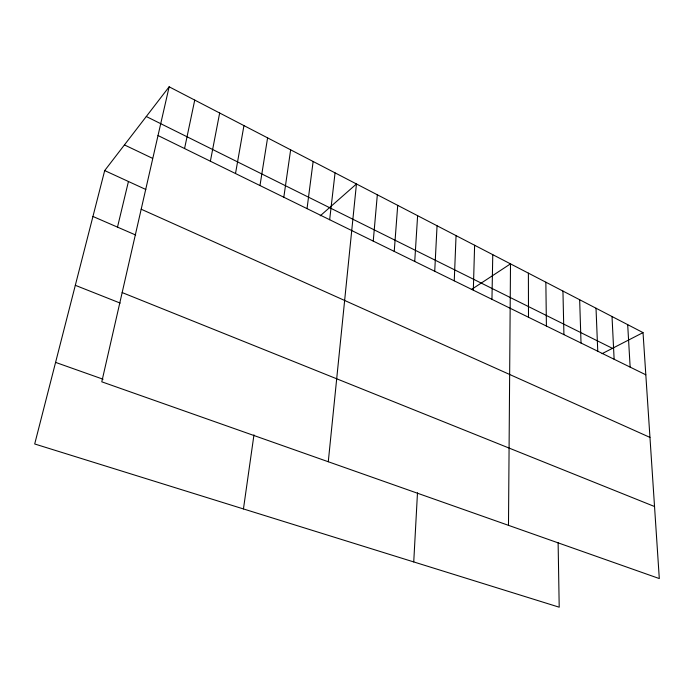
<?xml version="1.0" encoding="UTF-8"?>
<svg xmlns="http://www.w3.org/2000/svg" width="694" height="694" viewBox="0 0 694 694"><rect width="100%" height="100%" fill="white"/><g stroke="black" fill="none" stroke-linecap="round" stroke-linejoin="round"><path stroke-width="1.04" d="M508.485 525.332L510.506 263.867L471.33 289.58M491.959 299.331L492.766 254.663M473.325 290.196L474.618 245.251M454.249 280.836L456.053 235.622M434.722 271.259L437.055 225.776M413.737 561.923L417.484 492.809M414.726 261.447L417.615 215.687M394.235 251.402L397.714 205.363M373.242 241.104L377.328 194.788M328.279 461.736L356.456 183.962L320.229 215.825M329.659 219.729L335.055 172.867M307.034 208.625L313.133 161.494M243.447 508.936L253.961 434.869M283.811 197.235L290.647 149.835M259.981 185.541L267.589 137.872M235.509 173.543L243.941 125.605M210.377 161.216L219.66 113.009M184.561 148.551L194.736 100.083M169.145 86.802L101.784 381.813L659.3 578.562L643.026 332.608L169.145 86.802L104.69 170.577L34.7 443.978L559.208 607.198L558.115 542.561M117.494 227.129L128.442 181.49M602.062 353.68L643.026 332.608M55.589 362.389L103.076 379.219M75.316 285.312L120.175 303.087M122.161 292.573L654.529 506.516M92.944 216.467L135.703 235.032M141.194 209.215L649.957 437.402M104.69 170.577L145.835 189.488M124.434 144.916L152.567 158.345M158.015 135.53L645.819 374.803M146.287 116.505L612.438 348.336M627.688 324.653L630.143 367.117M612.021 316.525L614.129 359.258M596.016 308.223L597.76 351.233M579.664 299.739L581.025 343.027M562.947 291.072L563.918 334.629M545.857 282.206L546.412 326.041M528.386 273.141L528.498 317.253"/></g></svg>
